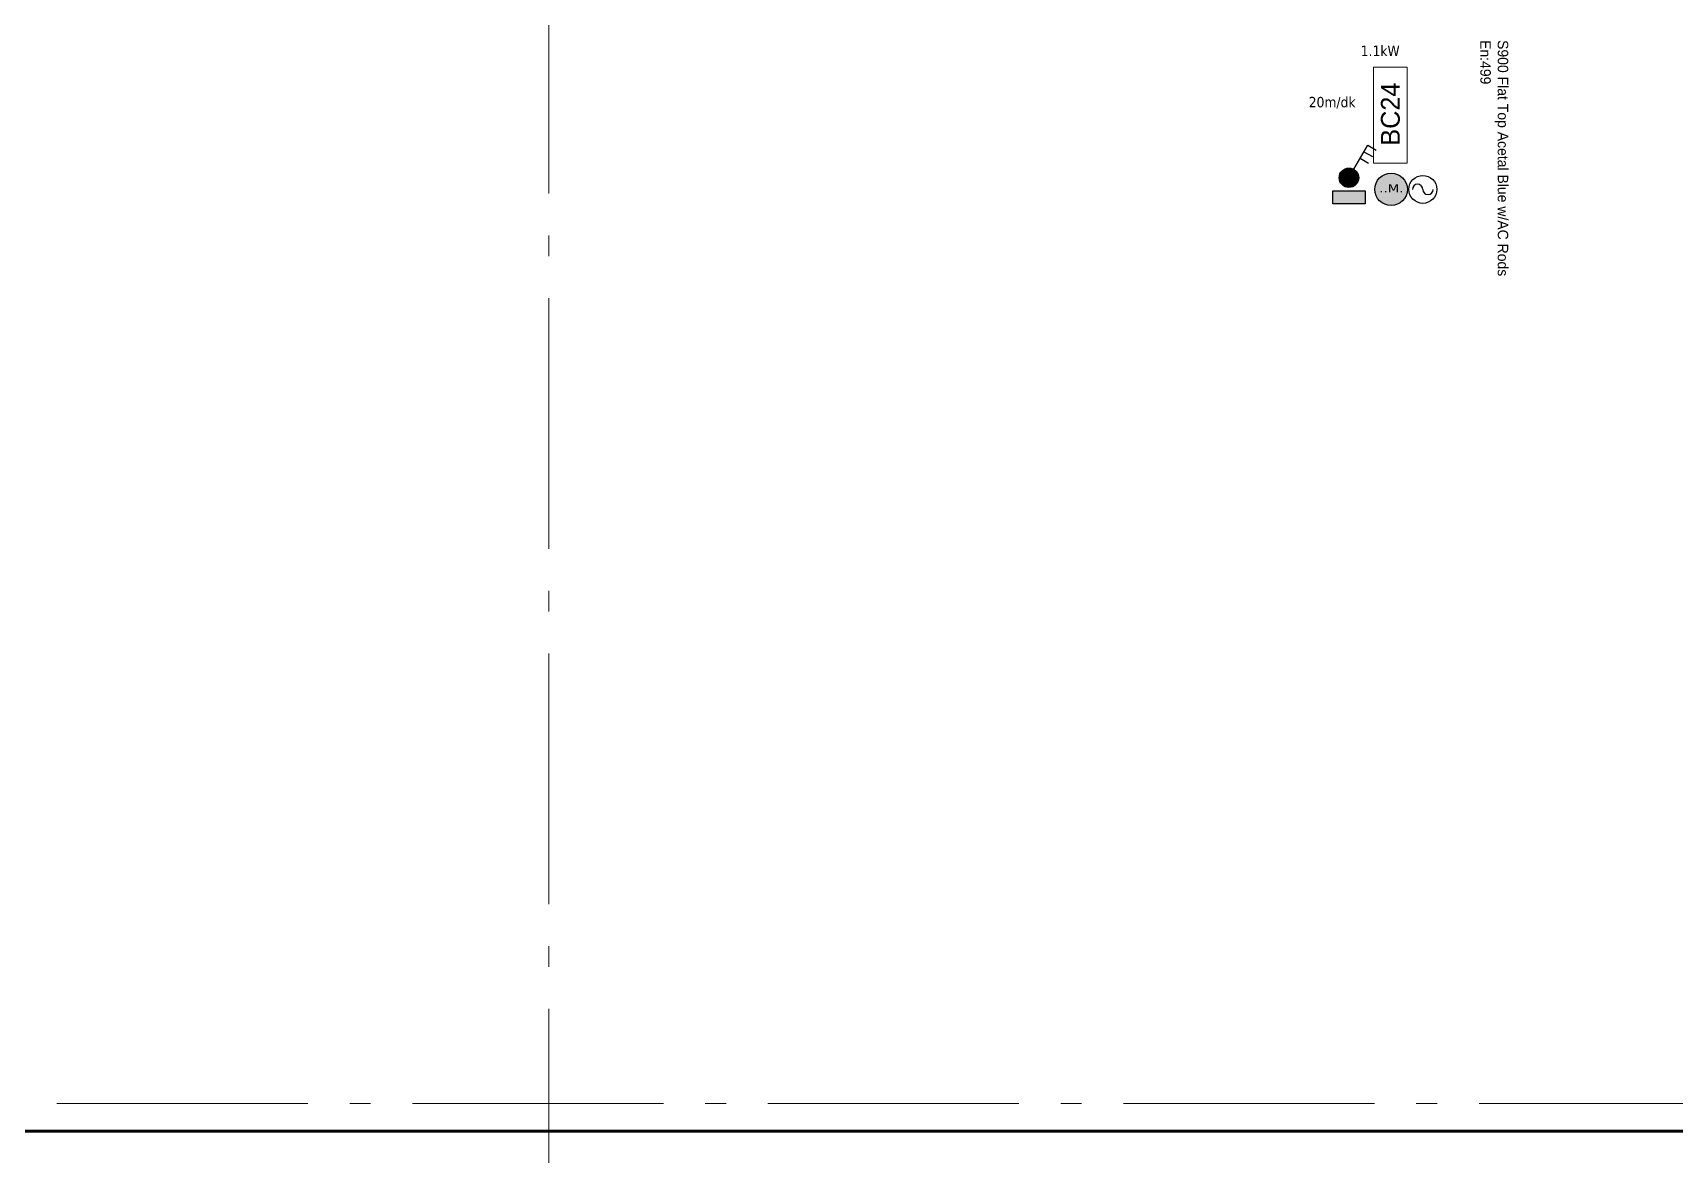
# Model space of a CAD drawing. Header units: millimetres. Extents: x -187347 to 135007, y -6415 to 292048.
# Drawn here: x -35406 to -27554, y 13808 to 19178 of the extents above; entities that cross this region are included whole.
import ezdxf
from ezdxf.enums import TextEntityAlignment as Align

# ---------------------------------------------------------------- set-up
doc = ezdxf.new("R2010")
doc.units = ezdxf.units.MM
doc.header["$LTSCALE"] = 100
doc.linetypes.add('Z_LINE-CNTR', pattern=[17, 12, -2, 1, -2])
doc.layers.get('0').update_dxf_attribs({"lineweight": 18})
for name, color, linetype, lineweight in [('BORDER', 4, 'Continuous', 70), ('Layout Kromeka', 1, 'Continuous', 5), ('Layout Kromeka Details', 253, 'Continuous', 5), ('Layout Kromeka Field items', 1, 'Continuous', 25), ('Layout Kromeka Utilities', 1, 'Continuous', 25), ('S-GRID', 7, 'Continuous', 5)]:
    doc.layers.add(name, color=color, linetype=linetype, lineweight=lineweight)
doc.layers.add('TEXT', color=3, linetype='Continuous')
doc.styles.add('015_100', font='', dxfattribs={"height": 150})
doc.styles.add('050_100', font='', dxfattribs={"height": 500})
doc.styles.get("Standard").update_dxf_attribs({"font": 'tahoma.ttf'})
doc.styles.get('015_100').set_extended_font_data('Univers 45 Light')
doc.styles.get('050_100').set_extended_font_data('Univers')

# ---------------------------------------------------------------- blocks, each defined once
blk = doc.blocks.new('A0-Frame')
at = {"layer": 'BORDER'}
blk.add_lwpolyline([(500, 82600), (117400, 82600), (117400, 500), (500, 500)], close=True, dxfattribs=at)
blk = doc.blocks.new('_KROMEKA_POSNR')
at = {"layer": 'Layout Kromeka', "color": 0, "linetype": 'Continuous'}
blk.add_lwpolyline([(-3.91, -1.35), (3.74, -1.35), (3.74, 1.35), (-3.91, 1.35)], close=True, dxfattribs=at)
at = {"layer": 'Layout Kromeka', "color": 0, "linetype": 'Continuous', "style": '015_100'}
blk.add_attdef('POSNR', text='', height=1.5, dxfattribs=at).set_placement((0, 0), align=Align.MIDDLE)
blk = doc.blocks.new('SWITCH 3P')
at = {"layer": 'Layout Kromeka Utilities', "linetype": 'Continuous', "ltscale": 50}
h = blk.add_hatch(color=255, dxfattribs=at)
edge = h.paths.add_edge_path()
edge.add_arc((250, 400), 150, 0, 360)
blk.add_hatch(color=81, dxfattribs=at).paths.add_polyline_path([(0, 200), (500, 200), (500, 0), (0, 0)])
at = {"layer": 'Layout Kromeka Utilities', "color": 4, "linetype": 'Continuous'}
for p, q in [((325, 530), (539, 900)), ((481, 800), (611, 725)), ((539, 900), (669, 825)), ((423, 700), (553, 625))]:
    blk.add_line(p, q, dxfattribs=at)
at = {"layer": 'Layout Kromeka Utilities', "color": 4, "linetype": 'Continuous', "ltscale": 50}
blk.add_lwpolyline([(0, 200), (500, 200), (500, 0), (0, 0)], close=True, dxfattribs=at)
at = {"layer": 'Layout Kromeka Utilities', "color": 4, "linetype": 'Continuous'}
blk.add_circle((250, 400), 150, dxfattribs=at)
at = {"layer": 'Layout Kromeka Utilities', "color": 7, "linetype": 'Continuous', "ltscale": 50}
blk.add_attdef('..S.', text='', height=150, dxfattribs=at).set_placement((259, 26), align=Align.CENTER)
blk = doc.blocks.new('Electricity')
at = {"layer": 'TEXT', "linetype": 'Continuous'}
blk.add_circle((116818, 15298), 267, dxfattribs=at)
at = {"layer": 'TEXT', "ltscale": 25}
for centre, start, end in [((116719, 15298), 0, 180), ((116917, 15298), 180, 0)]:
    blk.add_arc(centre, 98.9, start, end, dxfattribs=at)
blk = doc.blocks.new('MOTOR_1')
at = {"layer": 'Layout Kromeka Field items'}
h = blk.add_hatch(color=140, dxfattribs=at)
h.paths.add_polyline_path([(-250, 0, 1), (250, 0, 1)])
h.paths.add_polyline_path([(-714, -187), (-280, -187), (-280, -7), (-714, -7)], flags=9)
at = {"layer": 'Layout Kromeka Field items', "color": 4, "linetype": 'Continuous'}
blk.add_circle((0, 0), 250, dxfattribs=at)
at = {"layer": 'Layout Kromeka Utilities', "color": 4, "linetype": 'Continuous', "xscale": 0.8043007341468412, "yscale": 0.8043007341468412, "zscale": 0.8043007341468412}
blk.add_blockref('Electricity', (-93469, -12305), dxfattribs=at)
at = {"layer": 'Layout Kromeka Field items', "color": 7, "width": 1.86701}
blk.add_attdef('..M.', text='', height=120, dxfattribs=at).set_placement((-183, -44), (190, -44), align=Align.FIT)

msp = doc.modelspace()

# ---------------------------------------------------------------- linework, layer by layer
at = {"layer": 'S-GRID', "color": 152, "linetype": 'Z_LINE-CNTR'}
for p, q in [((-32939.9, 111408.8), (-32939.9, -6038.2)), ((-89691.4, 14055), (-18064, 14055))]:
    msp.add_line(p, q, dxfattribs=at)

# ---------------------------------------------------------------- block references
msp.add_blockref('A0-Frame', (-97112.4, 13423.2))
at = {"layer": 'Layout Kromeka', "linetype": 'Continuous', "ltscale": 20}
ref = msp.add_blockref('_KROMEKA_POSNR', (-28915.3, 18788.7, 7321.6), dxfattribs=dict(at, xscale=-60.01882789184901, yscale=60.01882789184901, zscale=60.01882789184901, rotation=270))
ref.add_attrib('POSNR', 'BC24', dxfattribs={"linetype": 'Continuous', "height": 90.03, "rotation": 90, "style": '015_100'}).set_placement((-28915.3, 18788.7, 7321.6), align=Align.MIDDLE)
ref.add_attrib('POSNR', 'BC24', dxfattribs={"linetype": 'Continuous', "height": 90.03, "rotation": 90, "style": '015_100'}).set_placement((-28915.3, 18788.7, 7321.6), align=Align.MIDDLE)
at = {"layer": 'Layout Kromeka Field items', "color": 1, "xscale": 0.3104999999999999, "yscale": 0.3104999999999999, "zscale": 0.3104999999999999}
msp.add_blockref('SWITCH 3P', (-29190.9, 18360.2, -3.4), dxfattribs=at)
at = {"layer": 'Layout Kromeka Utilities', "color": 1, "linetype": 'Continuous', "ltscale": 50}
ref = msp.add_blockref('MOTOR_1', (-28911.7, 18428.9, -3.4), dxfattribs=dict(at, xscale=0.310829008834844, yscale=0.310829008834844, zscale=0.310829008834844))
ref.add_attrib('..M.', '..M.', dxfattribs={"color": 7, "height": 37.3, "width": 1.347672}).set_placement((-28968.6, 18415.3, -3.4), (-28852.5, 18415.3, -3.4), align=Align.FIT)

# ---------------------------------------------------------------- texts
at = {"layer": 'Layout Kromeka Details', "color": 1, "linetype": 'Continuous', "insert": (-28351.8, 19142.9, -3.4), "char_height": 50, "attachment_point": 1, "rotation": 270, "style": '050_100'}
msp.add_mtext_dynamic_manual_height_columns('{\\C256;S900 Flat Top Acetal Blue w/AC Rods\\PEn:499}', width=9600.185, gutter_width=2500, heights=[419], dxfattribs=at)
at = {"layer": 'Layout Kromeka Utilities', "color": 4, "linetype": 'Continuous', "ltscale": 25, "char_height": 50, "attachment_point": 1}
for s, insert in [('{\\C9;\\c13289671;1.1kW}', (-29057.1, 19116.6, -3.4)), ('{\\C9;\\c13289671;20m/dk}', (-29305.8, 18871.3, -3.4))]:
    msp.add_mtext_dynamic_manual_height_columns(s, width=2668.153, gutter_width=1000, heights=[315], dxfattribs=dict(at, insert=insert))

doc.saveas('drawing.dxf')
